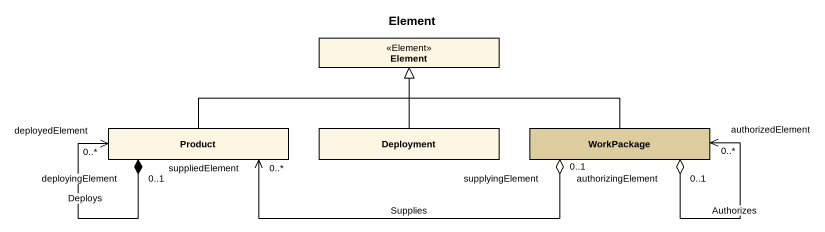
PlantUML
@startuml
title Element
hide circle
hide empty members
class Element <<Element>>
class Product
class Deployment
class WorkPackage #DDCD9E
Product -right-|> Element
Product "deployingElement\n0..1" *--> "0..*\ndeployedElement" Product : Deploys
Deployment -up-|> Element
WorkPackage -left-|> Element
WorkPackage "supplyingElement\n0..1" o-left-> "suppliedElement\n0..*" Product : Supplies
WorkPackage "authorizingElement\n0..1" o--> "authorizedElement\n0..*" WorkPackage : Authorizes
@enduml
